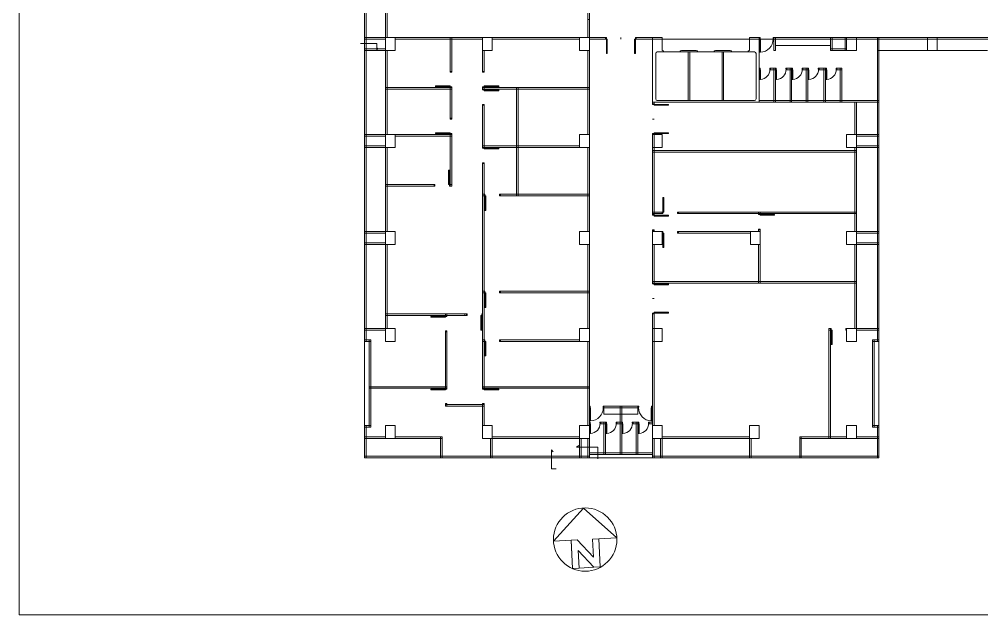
# Model space of a CAD drawing. Header units: metres. Extents: x 159 to 278, y 278 to 360.
# Drawn here: x 158.8 to 218.3, y 278.1 to 314.9 of the extents above; entities that cross this region are included whole.
import ezdxf

# ---------------------------------------------------------------- set-up
doc = ezdxf.new("R2010")
doc.units = ezdxf.units.M
doc.header["$MEASUREMENT"] = 0
doc.layers.add('BODR', color=13, linetype='Continuous')
doc.layers.add('DOOR', color=7, linetype='Continuous')

msp = doc.modelspace()

# ---------------------------------------------------------------- linework, layer by layer
at = {"color": 8, "linetype": 'ByBlock', "lineweight": 5}
for p, q in [((180.246, 295.779), (180.246, 343.979)), ((180.146, 335.979), (180.146, 295.779)), ((193.946, 317.979), (193.946, 313.779)), ((194.046, 317.979), (194.046, 313.779)), ((181.446, 315.779), (181.446, 313.779)), ((181.546, 315.779), (181.546, 313.779)), ((194.046, 314.879), (193.946, 314.879)), ((180.146, 312.979), (180.146, 313.779)), ((181.546, 313.779), (180.146, 313.779)), ((181.446, 313.679), (180.146, 313.679)), ((180.246, 312.979), (180.246, 313.779)), ((181.446, 313.779), (181.446, 301.779)), ((181.446, 312.979), (181.446, 313.779)), ((181.446, 313.779), (182.046, 313.779)), ((181.546, 313.779), (195.046, 313.779)), ((182.046, 313.779), (182.046, 312.979)), ((182.046, 313.679), (187.446, 313.679)), ((185.446, 313.779), (185.446, 311.629)), ((185.546, 313.779), (185.546, 311.629)), ((187.446, 312.979), (187.446, 313.779)), ((187.446, 313.779), (188.046, 313.779)), ((188.046, 313.779), (188.046, 312.979)), ((188.046, 313.679), (193.446, 313.679)), ((193.446, 312.979), (193.446, 313.779)), ((193.446, 313.779), (194.046, 313.779)), ((194.046, 313.779), (194.046, 289.779)), ((194.046, 313.779), (194.046, 312.979)), ((194.046, 313.679), (195.046, 313.679)), ((195.096, 313.679), (195.096, 312.779)), ((195.146, 313.679), (195.096, 313.679)), ((195.146, 312.779), (195.146, 313.679)), ((195.996, 313.679), (195.996, 313.779)), ((195.996, 313.779), (195.996, 313.679)), ((196.846, 312.779), (196.846, 313.679)), ((196.846, 313.679), (196.896, 313.679)), ((196.896, 313.679), (196.896, 312.779)), ((196.946, 313.779), (198.546, 313.779)), ((196.946, 313.679), (197.946, 313.679)), ((196.946, 313.679), (233.546, 313.679)), ((197.946, 312.979), (197.946, 313.779)), ((197.946, 313.779), (198.546, 313.779)), ((197.946, 313.779), (197.946, 309.779)), ((198.546, 313.779), (198.546, 312.979)), ((203.946, 312.979), (203.946, 313.779)), ((203.946, 313.779), (204.546, 313.779)), ((203.946, 313.779), (204.596, 313.779)), ((204.546, 313.779), (204.546, 312.979)), ((204.546, 313.779), (204.546, 309.779)), ((204.546, 313.679), (204.586, 313.679)), ((205.406, 313.679), (209.946, 313.679)), ((205.446, 313.779), (210.546, 313.779)), ((205.446, 313.679), (205.446, 312.979)), ((205.546, 312.979), (205.546, 313.779)), ((208.946, 312.979), (208.946, 313.779)), ((209.046, 312.979), (209.046, 313.779)), ((209.846, 313.779), (209.846, 312.979)), ((209.946, 313.779), (209.946, 312.979)), ((209.946, 312.979), (209.946, 313.779)), ((209.946, 313.779), (210.546, 313.779)), ((214.946, 313.779), (210.546, 313.779)), ((210.546, 313.779), (210.546, 312.979)), ((214.946, 313.679), (210.546, 313.679)), ((211.846, 309.779), (211.846, 313.779)), ((211.946, 309.779), (211.946, 313.779)), ((214.946, 312.979), (214.946, 313.779)), ((214.946, 313.779), (215.546, 313.779)), ((219.946, 313.779), (215.546, 313.779)), ((215.546, 313.779), (215.546, 312.979)), ((219.946, 313.679), (215.546, 313.679)), ((181.446, 313.079), (180.146, 313.079)), ((181.546, 312.979), (180.146, 312.979)), ((182.046, 312.979), (181.446, 312.979)), ((181.546, 312.979), (181.546, 307.779)), ((187.446, 312.979), (187.446, 311.629)), ((188.046, 312.979), (187.446, 312.979)), ((187.546, 312.979), (187.546, 311.629)), ((194.046, 312.979), (193.446, 312.979)), ((193.946, 312.979), (193.946, 307.779)), ((199.746, 312.979), (200.646, 312.979)), ((201.846, 312.979), (202.746, 312.979)), ((205.446, 312.979), (205.546, 312.979)), ((205.546, 313.279), (208.946, 313.279)), ((209.946, 313.079), (208.946, 313.079)), ((209.946, 312.979), (208.946, 312.979)), ((210.546, 312.979), (209.946, 312.979)), ((218.646, 312.979), (211.846, 312.979)), ((215.546, 312.979), (214.946, 312.979)), ((195.096, 312.779), (195.146, 312.779)), ((196.896, 312.779), (196.846, 312.779)), ((198.146, 312.779), (198.146, 309.979)), ((198.246, 312.879), (198.646, 312.879)), ((198.646, 312.879), (198.646, 312.879)), ((198.646, 312.879), (203.846, 312.879)), ((199.646, 312.879), (200.746, 312.879)), ((199.646, 312.879), (199.646, 312.879)), ((200.146, 312.879), (200.146, 309.879)), ((200.246, 312.879), (200.246, 309.879)), ((200.746, 312.879), (200.746, 312.879)), ((201.746, 312.879), (202.846, 312.879)), ((201.746, 312.879), (201.746, 312.879)), ((202.246, 312.879), (202.246, 309.879)), ((202.346, 312.879), (202.346, 309.879)), ((202.846, 312.879), (202.846, 312.879)), ((203.846, 312.879), (204.246, 312.879)), ((203.846, 312.879), (203.846, 312.879)), ((204.346, 312.779), (204.346, 309.979)), ((204.546, 311.879), (204.546, 309.779)), ((205.196, 311.879), (205.596, 311.879)), ((205.206, 311.779), (205.586, 311.779)), ((205.446, 311.879), (205.596, 311.879)), ((205.446, 309.779), (205.446, 311.879)), ((205.446, 311.779), (205.586, 311.779)), ((205.546, 309.779), (205.546, 311.879)), ((206.196, 311.879), (206.596, 311.879)), ((206.206, 311.779), (206.586, 311.779)), ((206.446, 311.879), (206.596, 311.879)), ((206.446, 309.779), (206.446, 311.879)), ((206.446, 311.779), (206.586, 311.779)), ((206.546, 309.779), (206.546, 311.879)), ((207.196, 311.879), (207.596, 311.879)), ((207.206, 311.779), (207.586, 311.779)), ((207.446, 311.879), (207.446, 309.779)), ((207.546, 311.879), (207.546, 309.779)), ((208.196, 311.879), (208.696, 311.879)), ((208.206, 311.779), (208.686, 311.779)), ((208.546, 311.879), (208.546, 309.779)), ((208.646, 311.879), (208.646, 309.779)), ((209.296, 311.879), (209.646, 311.879)), ((209.306, 311.779), (209.646, 311.779)), ((209.546, 311.879), (209.546, 309.779)), ((209.646, 311.879), (209.646, 309.779)), ((185.546, 311.629), (185.446, 311.629)), ((187.446, 311.629), (187.546, 311.629)), ((181.446, 310.679), (185.546, 310.679)), ((181.446, 310.579), (185.546, 310.579)), ((184.546, 310.729), (184.546, 310.779)), ((184.546, 310.779), (185.446, 310.779)), ((185.446, 310.729), (184.546, 310.729)), ((185.446, 310.779), (185.446, 310.729)), ((185.446, 310.729), (185.446, 308.729)), ((185.546, 310.729), (185.546, 308.729)), ((187.446, 310.729), (187.446, 310.529)), ((187.446, 310.679), (194.046, 310.679)), ((187.446, 310.579), (194.046, 310.579)), ((188.446, 310.779), (187.546, 310.779)), ((187.546, 310.779), (187.546, 310.729)), ((187.546, 310.729), (187.546, 310.529)), ((187.546, 310.729), (188.446, 310.729)), ((187.546, 310.529), (188.446, 310.529)), ((187.546, 310.479), (187.546, 310.529)), ((188.446, 310.729), (188.446, 310.779)), ((188.446, 310.529), (188.446, 310.479)), ((189.546, 310.679), (189.546, 303.979)), ((189.646, 310.679), (189.646, 303.979)), ((188.446, 310.479), (187.546, 310.479)), ((187.446, 309.629), (187.446, 306.929)), ((187.446, 309.629), (187.546, 309.629)), ((187.546, 309.629), (187.546, 306.929)), ((197.946, 309.779), (210.546, 309.779)), ((197.946, 309.779), (197.946, 309.629)), ((198.046, 309.779), (198.046, 309.629)), ((198.046, 309.629), (198.946, 309.629)), ((198.046, 309.579), (198.046, 309.629)), ((198.946, 309.579), (198.046, 309.579)), ((198.246, 309.879), (204.246, 309.879)), ((198.946, 309.629), (198.946, 309.579)), ((204.546, 309.879), (210.546, 309.879)), ((210.446, 307.779), (210.446, 309.779)), ((210.546, 309.879), (211.946, 309.879)), ((210.546, 295.779), (210.546, 309.779)), ((210.546, 309.779), (211.946, 309.779)), ((211.846, 295.779), (211.846, 309.779)), ((211.946, 295.779), (211.946, 309.779)), ((185.546, 308.729), (185.446, 308.729)), ((197.946, 308.729), (198.046, 308.729)), ((180.146, 306.979), (180.146, 307.779)), ((181.546, 307.779), (180.146, 307.779)), ((181.446, 307.679), (180.146, 307.679)), ((180.246, 306.979), (180.246, 307.779)), ((181.446, 306.979), (181.446, 307.779)), ((181.446, 307.779), (182.046, 307.779)), ((182.046, 307.779), (185.546, 307.779)), ((182.046, 307.779), (182.046, 306.979)), ((182.046, 307.679), (185.546, 307.679)), ((184.546, 307.829), (184.546, 307.879)), ((184.546, 307.879), (185.446, 307.879)), ((185.446, 307.829), (184.546, 307.829)), ((185.446, 307.879), (185.446, 307.829)), ((185.446, 307.829), (185.446, 304.579)), ((185.546, 307.829), (185.546, 304.579)), ((193.446, 306.979), (193.446, 307.779)), ((193.446, 307.779), (194.046, 307.779)), ((194.046, 307.779), (194.046, 306.979)), ((197.946, 307.829), (197.946, 302.779)), ((197.946, 306.979), (197.946, 307.779)), ((197.946, 307.779), (198.546, 307.779)), ((198.946, 307.879), (198.046, 307.879)), ((198.046, 307.879), (198.046, 307.829)), ((198.046, 307.829), (198.046, 302.779)), ((198.046, 307.829), (198.946, 307.829)), ((198.546, 307.779), (198.546, 306.979)), ((198.946, 307.829), (198.946, 307.879)), ((209.946, 306.979), (209.946, 307.779)), ((209.946, 307.779), (210.546, 307.779)), ((210.546, 307.779), (211.946, 307.779)), ((210.546, 307.779), (210.546, 306.979)), ((211.946, 307.679), (210.546, 307.679)), ((211.846, 306.979), (211.846, 307.779)), ((211.946, 306.979), (211.946, 307.779)), ((181.446, 307.079), (180.146, 307.079)), ((181.546, 306.979), (180.146, 306.979)), ((182.046, 306.979), (181.446, 306.979)), ((181.546, 306.979), (181.546, 301.779)), ((193.446, 307.079), (187.446, 307.079)), ((193.446, 306.979), (187.446, 306.979)), ((194.046, 306.979), (193.446, 306.979)), ((193.946, 306.979), (193.946, 301.779)), ((198.546, 306.979), (197.946, 306.979)), ((210.546, 306.979), (209.946, 306.979)), ((210.446, 301.779), (210.446, 306.979)), ((210.546, 307.079), (211.946, 307.079)), ((210.546, 306.979), (211.946, 306.979)), ((187.546, 306.929), (188.446, 306.929)), ((187.546, 306.879), (187.546, 306.929)), ((188.446, 306.879), (187.546, 306.879)), ((188.446, 306.929), (188.446, 306.879)), ((197.946, 306.779), (210.546, 306.779)), ((197.946, 306.679), (210.546, 306.679)), ((187.446, 306.029), (187.446, 297.979)), ((187.446, 306.029), (187.546, 306.029)), ((187.546, 306.029), (187.546, 297.979)), ((185.396, 305.579), (185.346, 305.579)), ((185.346, 305.579), (185.346, 304.679)), ((185.396, 304.679), (185.396, 305.579)), ((181.446, 304.679), (184.496, 304.679)), ((181.446, 304.579), (184.496, 304.579)), ((184.496, 304.579), (184.496, 304.679)), ((185.346, 304.679), (185.396, 304.679)), ((185.396, 304.679), (185.546, 304.679)), ((185.396, 304.579), (185.546, 304.579)), ((187.596, 304.079), (187.446, 304.079)), ((187.596, 303.979), (187.446, 303.979)), ((187.596, 303.979), (187.596, 303.079)), ((187.646, 303.979), (187.596, 303.979)), ((187.646, 303.079), (187.646, 303.979)), ((194.046, 304.079), (188.496, 304.079)), ((188.496, 304.079), (188.496, 303.979)), ((194.046, 303.979), (188.496, 303.979)), ((198.596, 302.979), (198.596, 303.879)), ((198.596, 303.879), (198.646, 303.879)), ((198.646, 303.879), (198.646, 302.979)), ((187.596, 303.079), (187.646, 303.079)), ((198.596, 302.979), (197.946, 302.979)), ((198.596, 302.879), (197.946, 302.879)), ((198.046, 302.779), (198.946, 302.779)), ((198.046, 302.729), (198.046, 302.779)), ((198.646, 302.979), (198.596, 302.979)), ((198.946, 302.779), (198.946, 302.729)), ((210.546, 302.979), (199.496, 302.979)), ((199.496, 302.879), (199.496, 302.979)), ((210.546, 302.879), (199.496, 302.879)), ((204.496, 302.829), (204.496, 302.979)), ((204.596, 302.829), (204.596, 302.979)), ((204.596, 302.829), (205.496, 302.829)), ((204.596, 302.779), (204.596, 302.829)), ((205.496, 302.779), (204.596, 302.779)), ((205.496, 302.829), (205.496, 302.779)), ((198.946, 302.729), (198.046, 302.729)), ((180.146, 300.979), (180.146, 301.779)), ((181.546, 301.779), (180.146, 301.779)), ((181.446, 301.679), (180.146, 301.679)), ((180.246, 300.979), (180.246, 301.779)), ((181.446, 300.979), (181.446, 301.779)), ((181.446, 301.779), (182.046, 301.779)), ((182.046, 301.779), (182.046, 300.979)), ((193.446, 300.979), (193.446, 301.779)), ((193.446, 301.779), (194.046, 301.779)), ((194.046, 301.779), (194.046, 300.979)), ((197.946, 301.879), (197.946, 298.529)), ((197.946, 301.879), (198.046, 301.879)), ((197.946, 301.779), (198.596, 301.779)), ((197.946, 300.979), (197.946, 301.779)), ((197.946, 301.779), (198.546, 301.779)), ((198.046, 301.879), (198.046, 301.779)), ((198.546, 301.779), (198.546, 300.979)), ((198.546, 301.679), (198.596, 301.679)), ((198.596, 301.679), (198.596, 300.779)), ((198.646, 301.679), (198.596, 301.679)), ((198.646, 300.779), (198.646, 301.679)), ((199.496, 301.779), (204.596, 301.779)), ((199.496, 301.779), (199.496, 301.679)), ((199.496, 301.679), (203.996, 301.679)), ((203.996, 300.979), (203.996, 301.779)), ((203.996, 301.779), (204.596, 301.779)), ((204.496, 301.929), (204.596, 301.929)), ((204.496, 301.779), (204.496, 301.879)), ((204.596, 301.779), (204.596, 301.879)), ((204.596, 301.779), (204.596, 298.579)), ((204.596, 301.779), (204.596, 300.979)), ((209.946, 300.979), (209.946, 301.779)), ((209.946, 301.779), (210.546, 301.779)), ((210.546, 301.779), (211.946, 301.779)), ((210.546, 301.779), (210.546, 300.979)), ((211.946, 301.679), (210.546, 301.679)), ((211.846, 300.979), (211.846, 301.779)), ((211.946, 300.979), (211.946, 301.779)), ((181.446, 301.079), (180.146, 301.079)), ((210.546, 301.079), (211.946, 301.079)), ((181.546, 300.979), (180.146, 300.979)), ((181.446, 300.979), (181.446, 294.979)), ((182.046, 300.979), (181.446, 300.979)), ((181.546, 300.979), (181.546, 295.779)), ((194.046, 300.979), (193.446, 300.979)), ((193.946, 300.979), (193.946, 295.779)), ((198.546, 300.979), (197.946, 300.979)), ((198.046, 300.979), (198.046, 298.529)), ((198.596, 300.779), (198.646, 300.779)), ((204.596, 300.979), (203.996, 300.979)), ((204.496, 300.979), (204.496, 298.579)), ((210.546, 300.979), (209.946, 300.979)), ((210.446, 295.779), (210.446, 300.979)), ((210.546, 300.979), (211.946, 300.979)), ((197.946, 298.679), (210.546, 298.679)), ((187.596, 298.079), (187.446, 298.079)), ((194.046, 298.079), (188.496, 298.079)), ((188.496, 298.079), (188.496, 297.979)), ((197.946, 298.579), (210.546, 298.579)), ((198.046, 298.529), (198.946, 298.529)), ((198.046, 298.479), (198.046, 298.529)), ((198.946, 298.479), (198.046, 298.479)), ((198.946, 298.529), (198.946, 298.479)), ((187.446, 297.979), (187.446, 294.929)), ((187.596, 297.979), (187.446, 297.979)), ((187.546, 297.979), (187.546, 294.929)), ((187.596, 297.979), (187.596, 297.079)), ((187.646, 297.979), (187.596, 297.979)), ((187.646, 297.079), (187.646, 297.979)), ((194.046, 297.979), (188.496, 297.979)), ((197.946, 297.629), (198.046, 297.629)), ((187.596, 297.079), (187.646, 297.079)), ((181.446, 296.679), (186.446, 296.679)), ((181.446, 296.579), (186.446, 296.579)), ((185.146, 296.529), (184.246, 296.529)), ((184.246, 296.529), (184.246, 296.479)), ((184.246, 296.479), (185.146, 296.479)), ((185.146, 296.679), (185.146, 296.529)), ((185.146, 296.479), (185.146, 296.529)), ((185.246, 296.679), (185.246, 296.529)), ((186.346, 296.679), (186.346, 296.579)), ((186.446, 296.679), (186.446, 296.579)), ((186.496, 296.679), (186.496, 296.579)), ((187.346, 295.679), (187.346, 296.579)), ((187.346, 296.579), (187.396, 296.579)), ((187.396, 296.579), (187.396, 295.679)), ((197.946, 296.729), (197.946, 289.079)), ((197.946, 296.451), (197.946, 294.251)), ((198.946, 296.779), (198.046, 296.779)), ((198.046, 296.779), (198.046, 296.729)), ((198.046, 296.729), (198.046, 289.779)), ((198.046, 296.729), (198.946, 296.729)), ((198.946, 296.729), (198.946, 296.779)), ((180.146, 295.779), (180.146, 288.979)), ((180.146, 295.779), (181.646, 295.779)), ((180.146, 295.679), (181.446, 295.679)), ((180.246, 295.779), (180.246, 294.979)), ((181.446, 294.979), (181.446, 295.779)), ((181.446, 295.779), (182.046, 295.779)), ((182.046, 295.779), (182.046, 294.979)), ((187.396, 295.679), (187.346, 295.679)), ((193.446, 294.979), (193.446, 295.779)), ((193.446, 295.779), (194.046, 295.779)), ((194.046, 295.779), (194.046, 294.979)), ((197.946, 294.979), (197.946, 295.779)), ((197.946, 295.779), (198.546, 295.779)), ((198.546, 295.779), (198.546, 294.979)), ((208.846, 295.779), (208.846, 288.979)), ((208.946, 295.779), (208.846, 295.779)), ((208.946, 295.679), (208.846, 295.679)), ((208.946, 295.779), (208.946, 288.979)), ((208.996, 295.679), (208.996, 294.779)), ((209.046, 295.679), (208.996, 295.679)), ((209.046, 294.779), (209.046, 295.679)), ((209.896, 295.779), (209.896, 295.679)), ((209.946, 294.979), (209.946, 295.779)), ((209.946, 295.779), (210.546, 295.779)), ((211.946, 295.779), (210.546, 295.779)), ((210.546, 295.779), (210.546, 294.979)), ((211.946, 295.679), (210.546, 295.679)), ((211.846, 295.779), (211.846, 294.979)), ((211.946, 295.779), (211.946, 288.979)), ((180.546, 295.079), (180.146, 295.079)), ((180.446, 295.079), (180.446, 289.679)), ((180.546, 295.079), (180.546, 289.679)), ((185.146, 295.629), (185.146, 292.029)), ((185.246, 295.629), (185.146, 295.629)), ((185.246, 295.629), (185.246, 292.029)), ((187.596, 295.079), (187.446, 295.079)), ((193.446, 295.079), (188.496, 295.079)), ((188.496, 295.079), (188.496, 294.979)), ((211.546, 295.079), (211.546, 289.679)), ((211.546, 295.079), (211.946, 295.079)), ((211.646, 295.079), (211.646, 289.679)), ((180.546, 294.979), (180.146, 294.979)), ((182.046, 294.979), (181.446, 294.979)), ((187.446, 294.979), (187.446, 292.029)), ((187.596, 294.979), (187.446, 294.979)), ((187.546, 294.979), (187.546, 292.029)), ((187.596, 294.979), (187.596, 294.079)), ((187.646, 294.979), (187.596, 294.979)), ((187.646, 294.079), (187.646, 294.979)), ((193.446, 294.979), (188.496, 294.979)), ((194.046, 294.979), (193.446, 294.979)), ((193.946, 294.979), (193.946, 289.779)), ((198.546, 294.979), (197.946, 294.979)), ((208.996, 294.779), (209.046, 294.779)), ((210.546, 294.979), (209.946, 294.979)), ((211.546, 294.979), (211.946, 294.979)), ((187.596, 294.079), (187.646, 294.079)), ((180.446, 292.179), (185.246, 292.179)), ((180.446, 292.079), (185.246, 292.079)), ((187.446, 292.179), (194.046, 292.179)), ((187.446, 292.079), (194.046, 292.079)), ((185.146, 292.029), (184.246, 292.029)), ((184.246, 292.029), (184.246, 291.979)), ((184.246, 291.979), (185.146, 291.979)), ((185.146, 291.979), (185.146, 292.029)), ((187.546, 292.029), (188.446, 292.029)), ((187.546, 291.979), (187.546, 292.029)), ((188.446, 291.979), (187.546, 291.979)), ((188.446, 292.029), (188.446, 291.979)), ((185.146, 291.129), (185.146, 290.979)), ((185.246, 291.129), (185.146, 291.129)), ((187.546, 291.079), (185.146, 291.079)), ((187.546, 290.979), (185.146, 290.979)), ((185.246, 291.129), (185.246, 290.979)), ((187.446, 291.129), (187.446, 289.779)), ((187.446, 291.129), (187.546, 291.129)), ((187.546, 291.129), (187.546, 289.779)), ((197.096, 290.979), (194.896, 290.979)), ((197.086, 290.879), (194.906, 290.879)), ((194.946, 290.979), (194.946, 290.479)), ((195.946, 290.979), (195.946, 287.979)), ((196.046, 290.979), (196.046, 287.979)), ((197.046, 290.979), (197.046, 290.479)), ((197.946, 290.979), (197.896, 290.979)), ((197.046, 290.479), (194.946, 290.479)), ((180.546, 289.779), (180.146, 289.779)), ((180.246, 289.779), (180.246, 288.979)), ((181.446, 288.979), (181.446, 289.779)), ((181.446, 289.779), (182.046, 289.779)), ((182.046, 289.779), (182.046, 288.979)), ((187.446, 288.979), (187.446, 289.779)), ((187.446, 289.779), (188.046, 289.779)), ((188.046, 289.779), (188.046, 288.979)), ((193.446, 288.979), (193.446, 289.779)), ((193.446, 289.779), (194.046, 289.779)), ((194.046, 289.779), (194.046, 288.979)), ((195.096, 289.979), (194.696, 289.979)), ((195.086, 289.879), (194.706, 289.879)), ((194.946, 287.979), (194.946, 289.979)), ((195.046, 287.979), (195.046, 289.979)), ((196.096, 289.979), (195.696, 289.979)), ((196.086, 289.879), (195.706, 289.879)), ((197.096, 289.979), (196.696, 289.979)), ((197.086, 289.879), (196.706, 289.879)), ((196.946, 287.979), (196.946, 289.979)), ((197.046, 287.979), (197.046, 289.979)), ((197.946, 289.979), (197.696, 289.979)), ((197.946, 289.879), (197.706, 289.879)), ((197.946, 288.979), (197.946, 289.779)), ((197.946, 289.779), (198.546, 289.779)), ((198.546, 289.779), (198.546, 288.979)), ((203.946, 288.979), (203.946, 289.779)), ((203.946, 289.779), (204.546, 289.779)), ((204.546, 289.779), (204.546, 288.979)), ((209.946, 288.979), (209.946, 289.779)), ((209.946, 289.779), (210.546, 289.779)), ((210.546, 289.779), (210.546, 288.979)), ((211.546, 289.779), (211.946, 289.779)), ((211.846, 289.779), (211.846, 288.979)), ((180.546, 289.679), (180.146, 289.679)), ((211.546, 289.679), (211.946, 289.679)), ((181.446, 289.079), (180.146, 289.079)), ((181.446, 288.979), (180.146, 288.979)), ((180.146, 288.979), (180.146, 287.779)), ((180.246, 288.979), (180.246, 287.779)), ((182.046, 288.979), (181.446, 288.979)), ((182.046, 289.079), (184.946, 289.079)), ((182.046, 288.979), (184.946, 288.979)), ((184.846, 289.079), (184.846, 287.779)), ((184.946, 289.079), (184.946, 287.779)), ((188.046, 288.979), (187.446, 288.979)), ((187.946, 288.979), (187.946, 287.779)), ((188.046, 289.079), (193.446, 289.079)), ((188.046, 288.979), (188.046, 287.779)), ((188.046, 288.979), (193.446, 288.979)), ((193.446, 288.979), (193.446, 287.779)), ((194.046, 288.979), (193.446, 288.979)), ((193.546, 288.979), (193.546, 287.779)), ((193.946, 288.979), (193.946, 287.779)), ((194.046, 288.979), (194.046, 287.779)), ((197.946, 288.979), (197.946, 287.779)), ((198.546, 288.979), (197.946, 288.979)), ((198.046, 288.979), (198.046, 287.779)), ((198.446, 288.979), (198.446, 287.779)), ((198.546, 289.079), (203.946, 289.079)), ((198.546, 289.079), (203.946, 289.079)), ((198.546, 288.979), (204.546, 288.979)), ((198.546, 288.979), (198.546, 287.779)), ((198.546, 288.979), (203.946, 288.979)), ((203.946, 288.979), (203.946, 287.779)), ((203.946, 288.979), (203.946, 287.779)), ((204.546, 288.979), (203.946, 288.979)), ((204.046, 288.979), (204.046, 287.779)), ((204.046, 288.979), (204.046, 287.779)), ((207.046, 289.079), (207.046, 287.779)), ((207.046, 289.079), (209.946, 289.079)), ((207.046, 288.979), (209.946, 288.979)), ((207.146, 289.079), (207.146, 287.779)), ((210.546, 288.979), (209.946, 288.979)), ((210.546, 289.079), (211.946, 289.079)), ((210.546, 288.979), (211.946, 288.979)), ((211.846, 288.979), (211.846, 287.779)), ((211.946, 287.779), (211.946, 288.979)), ((194.046, 288.079), (197.946, 288.079)), ((197.946, 288.079), (194.046, 288.079)), ((194.046, 287.979), (197.946, 287.979)), ((197.946, 287.979), (194.046, 287.979)), ((184.846, 287.879), (180.146, 287.879)), ((180.146, 287.779), (184.846, 287.779)), ((188.046, 287.879), (184.846, 287.879)), ((188.046, 287.779), (184.846, 287.779)), ((187.946, 287.879), (193.446, 287.879)), ((188.046, 287.779), (193.446, 287.779)), ((194.046, 287.879), (193.446, 287.879)), ((194.046, 287.779), (193.446, 287.779)), ((194.046, 287.779), (197.946, 287.779)), ((198.546, 287.879), (197.946, 287.879)), ((198.546, 287.779), (197.946, 287.779)), ((203.946, 287.879), (198.546, 287.879)), ((198.546, 287.779), (203.946, 287.779)), ((203.946, 287.879), (207.146, 287.879)), ((203.946, 287.779), (207.146, 287.779)), ((207.146, 287.879), (211.946, 287.879)), ((207.146, 287.779), (211.946, 287.779)), ((193.685, 284.674), (191.83, 282.617)), ((195.741, 282.828), (193.685, 284.674)), ((192.916, 282.676), (191.83, 282.617)), ((193.3, 282.701), (192.916, 282.68)), ((192.916, 282.68), (193.01, 280.938)), ((193.01, 280.938), (192.917, 282.664)), ((194.292, 281.632), (193.3, 282.701)), ((194.232, 282.751), (194.626, 282.772)), ((194.292, 281.632), (194.232, 282.751)), ((194.721, 281.03), (194.626, 282.772)), ((194.627, 282.768), (195.741, 282.828)), ((193.347, 282.041), (193.406, 280.959)), ((193.347, 282.041), (194.325, 281.009)), ((193.406, 280.959), (193.01, 280.938)), ((193.406, 280.959), (194.325, 281.009)), ((194.325, 281.009), (194.721, 281.03))]:
    msp.add_line(p, q, dxfattribs=at)
for points in [[(195.046, 313.679), (195.096, 313.679), (195.096, 313.779), (195.046, 313.779)], [(196.946, 313.679), (196.896, 313.679), (196.896, 313.779), (196.946, 313.779)], [(204.586, 311.179), (204.616, 311.179), (204.616, 311.779), (204.586, 311.779)], [(205.586, 311.179), (205.616, 311.179), (205.616, 311.779), (205.586, 311.779)], [(206.586, 311.179), (206.616, 311.179), (206.616, 311.779), (206.586, 311.779)], [(207.586, 311.179), (207.616, 311.179), (207.616, 311.779), (207.586, 311.779)], [(208.686, 311.179), (208.716, 311.179), (208.716, 311.779), (208.686, 311.779)], [(185.446, 311.679), (185.446, 311.629), (185.546, 311.629), (185.546, 311.679)], [(187.546, 311.679), (187.546, 311.629), (187.446, 311.629), (187.446, 311.679)], [(185.446, 310.679), (185.446, 310.729), (185.546, 310.729), (185.546, 310.679)], [(187.546, 310.679), (187.546, 310.729), (187.446, 310.729), (187.446, 310.679)], [(187.546, 310.579), (187.546, 310.529), (187.446, 310.529), (187.446, 310.579)], [(187.546, 309.579), (187.546, 309.629), (187.446, 309.629), (187.446, 309.579)], [(198.046, 309.679), (198.046, 309.629), (197.946, 309.629), (197.946, 309.679)], [(185.446, 308.779), (185.446, 308.729), (185.546, 308.729), (185.546, 308.779)], [(185.446, 307.779), (185.446, 307.829), (185.546, 307.829), (185.546, 307.779)], [(198.046, 307.779), (198.046, 307.829), (197.946, 307.829), (197.946, 307.779)], [(187.546, 306.979), (187.546, 306.929), (187.446, 306.929), (187.446, 306.979)], [(187.546, 305.979), (187.546, 306.029), (187.446, 306.029), (187.446, 305.979)], [(184.446, 304.679), (184.496, 304.679), (184.496, 304.579), (184.446, 304.579)], [(185.446, 304.679), (185.396, 304.679), (185.396, 304.579), (185.446, 304.579)], [(187.546, 303.979), (187.596, 303.979), (187.596, 304.079), (187.546, 304.079)], [(188.546, 303.979), (188.496, 303.979), (188.496, 304.079), (188.546, 304.079)], [(198.046, 302.829), (198.046, 302.779), (197.946, 302.779), (197.946, 302.829)], [(198.546, 302.979), (198.596, 302.979), (198.596, 302.879), (198.546, 302.879)], [(199.546, 302.979), (199.496, 302.979), (199.496, 302.879), (199.546, 302.879)], [(204.596, 302.879), (204.596, 302.829), (204.496, 302.829), (204.496, 302.879)], [(198.046, 301.829), (198.046, 301.879), (197.946, 301.879), (197.946, 301.829)], [(198.546, 301.679), (198.596, 301.679), (198.596, 301.779), (198.546, 301.779)], [(199.546, 301.679), (199.496, 301.679), (199.496, 301.779), (199.546, 301.779)], [(204.596, 301.879), (204.596, 301.929), (204.496, 301.929), (204.496, 301.879)], [(187.546, 297.979), (187.596, 297.979), (187.596, 298.079), (187.546, 298.079)], [(188.546, 297.979), (188.496, 297.979), (188.496, 298.079), (188.546, 298.079)], [(198.046, 298.579), (198.046, 298.529), (197.946, 298.529), (197.946, 298.579)], [(185.146, 296.579), (185.146, 296.529), (185.246, 296.529), (185.246, 296.579)], [(186.446, 296.579), (186.496, 296.579), (186.496, 296.679), (186.446, 296.679)], [(187.446, 296.579), (187.396, 296.579), (187.396, 296.679), (187.446, 296.679)], [(198.046, 296.679), (198.046, 296.729), (197.946, 296.729), (197.946, 296.679)], [(208.946, 295.679), (208.996, 295.679), (208.996, 295.779), (208.946, 295.779)], [(209.946, 295.679), (209.896, 295.679), (209.896, 295.779), (209.946, 295.779)], [(185.146, 295.579), (185.146, 295.629), (185.246, 295.629), (185.246, 295.579)], [(187.546, 294.979), (187.596, 294.979), (187.596, 295.079), (187.546, 295.079)], [(188.546, 294.979), (188.496, 294.979), (188.496, 295.079), (188.546, 295.079)], [(185.146, 292.079), (185.146, 292.029), (185.246, 292.029), (185.246, 292.079)], [(187.546, 292.079), (187.546, 292.029), (187.446, 292.029), (187.446, 292.079)], [(185.146, 291.079), (185.146, 291.129), (185.246, 291.129), (185.246, 291.079)], [(187.546, 291.079), (187.546, 291.129), (187.446, 291.129), (187.446, 291.079)], [(194.086, 289.279), (194.116, 289.279), (194.116, 289.879), (194.086, 289.879)], [(195.086, 289.279), (195.116, 289.279), (195.116, 289.879), (195.086, 289.879)], [(196.086, 289.279), (196.116, 289.279), (196.116, 289.879), (196.086, 289.879)], [(197.086, 289.279), (197.116, 289.279), (197.116, 289.879), (197.086, 289.879)]]:
    msp.add_lwpolyline(points, close=True, dxfattribs=at)
at = {"color": 1, "lineweight": 5}
for points in [[(180.981, 313.123), (180.906, 313.01), (180.906, 313.394), (179.909, 313.394)], [(193.391, 288.534), (193.256, 288.439), (194.563, 288.439), (194.563, 287.712)], [(191.815, 288.146), (191.699, 288.272), (191.699, 287.101), (192.005, 287.101)]]:
    msp.add_lwpolyline(points, dxfattribs=at)
at = {"color": 8, "linetype": 'ByBlock', "lineweight": 5}
msp.add_circle((193.786, 282.723), 1.959, dxfattribs=at)
for centre, radius, start, end in [((198.546, 312.879), 0.1, 0, 90), ((199.746, 312.879), 0.1, 90, 180), ((200.646, 312.879), 0.1, 0, 90), ((201.846, 312.879), 0.1, 90, 180), ((202.746, 312.879), 0.1, 0, 90), ((203.946, 312.879), 0.1, 90, 180), ((198.246, 312.779), 0.1, 90, 180), ((204.246, 312.779), 0.1, 0, 90), ((204.586, 311.799), 0.621, 272.80928, 1.84635), ((205.586, 311.799), 0.621, 272.80928, 1.84635), ((206.586, 311.799), 0.621, 272.80928, 1.84635), ((207.586, 311.799), 0.621, 272.80928, 1.84635), ((208.686, 311.799), 0.621, 272.80928, 1.84635), ((198.246, 309.979), 0.1, 180, 270), ((204.246, 309.979), 0.1, 270, 360), ((194.086, 289.899), 0.621, 272.80928, 1.84635), ((195.086, 289.899), 0.621, 272.80928, 1.84635), ((196.086, 289.899), 0.621, 272.80928, 1.84635), ((197.086, 289.899), 0.621, 272.80928, 1.84635)]:
    msp.add_arc(centre, radius, start, end, dxfattribs=at)
at = {"layer": 'BODR', "color": 8, "linetype": 'ByBlock', "lineweight": 5}
msp.add_lwpolyline([(158.813, 278.072), (277.613, 278.072), (277.613, 359.972), (158.813, 359.972)], close=True, dxfattribs=at)
at = {"layer": 'DOOR', "color": 8, "linetype": 'ByBlock', "lineweight": 5}
for points in [[(204.586, 313.679), (204.546, 313.679), (204.546, 313.779), (204.596, 313.779), (204.596, 313.719), (204.586, 313.719)], [(204.586, 312.859), (204.616, 312.859), (204.616, 313.679), (204.586, 313.679)], [(205.396, 313.729), (205.396, 313.719), (205.406, 313.719), (205.406, 313.679), (205.446, 313.679), (205.446, 313.779), (205.396, 313.779), (205.396, 313.719)], [(204.586, 311.779), (204.546, 311.779), (204.546, 311.879), (204.596, 311.879), (204.596, 311.819), (204.586, 311.819)], [(205.196, 311.829), (205.196, 311.819), (205.206, 311.819), (205.206, 311.779), (205.246, 311.779), (205.246, 311.879), (205.196, 311.879), (205.196, 311.819)], [(205.586, 311.779), (205.546, 311.779), (205.546, 311.879), (205.596, 311.879), (205.596, 311.819), (205.586, 311.819)], [(206.196, 311.829), (206.196, 311.819), (206.206, 311.819), (206.206, 311.779), (206.246, 311.779), (206.246, 311.879), (206.196, 311.879), (206.196, 311.819)], [(206.586, 311.779), (206.546, 311.779), (206.546, 311.879), (206.596, 311.879), (206.596, 311.819), (206.586, 311.819)], [(207.196, 311.829), (207.196, 311.819), (207.206, 311.819), (207.206, 311.779), (207.246, 311.779), (207.246, 311.879), (207.196, 311.879), (207.196, 311.819)], [(207.586, 311.779), (207.546, 311.779), (207.546, 311.879), (207.596, 311.879), (207.596, 311.819), (207.586, 311.819)], [(208.196, 311.829), (208.196, 311.819), (208.206, 311.819), (208.206, 311.779), (208.246, 311.779), (208.246, 311.879), (208.196, 311.879), (208.196, 311.819)], [(208.686, 311.779), (208.646, 311.779), (208.646, 311.879), (208.696, 311.879), (208.696, 311.819), (208.686, 311.819)], [(209.296, 311.829), (209.296, 311.819), (209.306, 311.819), (209.306, 311.779), (209.346, 311.779), (209.346, 311.879), (209.296, 311.879), (209.296, 311.819)], [(194.086, 290.879), (194.046, 290.879), (194.046, 290.979), (194.096, 290.979), (194.096, 290.919), (194.086, 290.919)], [(194.086, 290.059), (194.116, 290.059), (194.116, 290.879), (194.086, 290.879)], [(194.896, 290.929), (194.896, 290.919), (194.906, 290.919), (194.906, 290.879), (194.946, 290.879), (194.946, 290.979), (194.896, 290.979), (194.896, 290.919)], [(197.096, 290.929), (197.096, 290.919), (197.086, 290.919), (197.086, 290.879), (197.046, 290.879), (197.046, 290.979), (197.096, 290.979), (197.096, 290.919)], [(197.906, 290.059), (197.876, 290.059), (197.876, 290.879), (197.906, 290.879)], [(197.906, 290.879), (197.946, 290.879), (197.946, 290.979), (197.896, 290.979), (197.896, 290.919), (197.906, 290.919)], [(194.086, 289.879), (194.046, 289.879), (194.046, 289.979), (194.096, 289.979), (194.096, 289.919), (194.086, 289.919)], [(194.696, 289.929), (194.696, 289.919), (194.706, 289.919), (194.706, 289.879), (194.746, 289.879), (194.746, 289.979), (194.696, 289.979), (194.696, 289.919)], [(195.086, 289.879), (195.046, 289.879), (195.046, 289.979), (195.096, 289.979), (195.096, 289.919), (195.086, 289.919)], [(195.696, 289.929), (195.696, 289.919), (195.706, 289.919), (195.706, 289.879), (195.746, 289.879), (195.746, 289.979), (195.696, 289.979), (195.696, 289.919)], [(196.086, 289.879), (196.046, 289.879), (196.046, 289.979), (196.096, 289.979), (196.096, 289.919), (196.086, 289.919)], [(196.696, 289.929), (196.696, 289.919), (196.706, 289.919), (196.706, 289.879), (196.746, 289.879), (196.746, 289.979), (196.696, 289.979), (196.696, 289.919)], [(197.086, 289.879), (197.046, 289.879), (197.046, 289.979), (197.096, 289.979), (197.096, 289.919), (197.086, 289.919)], [(197.696, 289.929), (197.696, 289.919), (197.706, 289.919), (197.706, 289.879), (197.746, 289.879), (197.746, 289.979), (197.696, 289.979), (197.696, 289.919)]]:
    msp.add_lwpolyline(points, close=True, dxfattribs=at)
for centre, start, end in [((204.586, 313.679), 272.09665, 0), ((194.086, 290.879), 272.09665, 0), ((197.906, 290.879), 180, 267.90335)]:
    msp.add_arc(centre, 0.82, start, end, dxfattribs=at)

doc.saveas('drawing.dxf')
